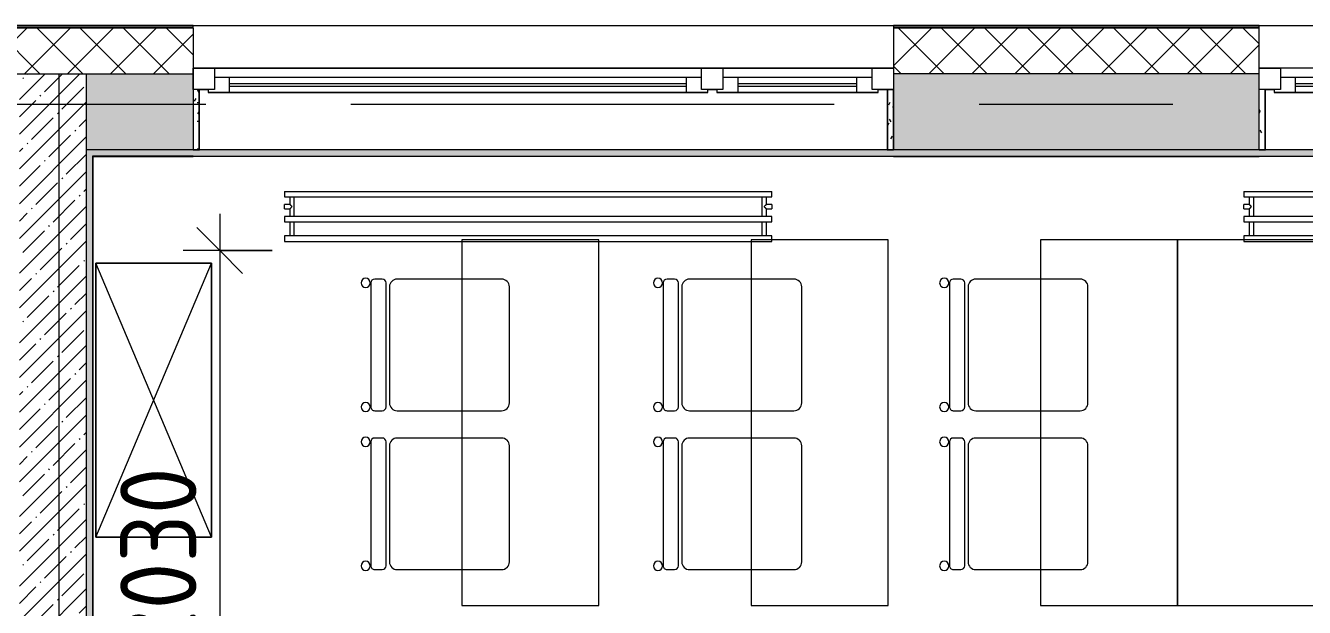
# Model space of a CAD drawing. Header units: millimetres. Extents: x 81382 to 274764, y -8553 to 29000.
# Drawn here: x 100600 to 104799, y 19649 to 21558 of the extents above; entities that cross this region are included whole.
import ezdxf

# ---------------------------------------------------------------- set-up
doc = ezdxf.new("R2010")
doc.units = ezdxf.units.MM
doc.linetypes.add('Осевая', pattern=[3175, 635, -476.25, 1587.5, -476.25])
for name, color, linetype, lineweight in [('A-ANNO-DIMS', 7, 'Continuous', 9), ('A-ANNO-DIMS-100', 7, 'Continuous', 9), ('A-GLAZ', 7, 'Continuous', 9), ('A-GLAZ-1', 7, 'Continuous', 13), ('A-WALL', 7, 'Continuous', 9), ('I-WALL', 7, 'Continuous', 9), ('M-EQPM', 7, 'Continuous', 9), ('Оси', 7, 'Continuous', 9), ('Оси-2', 7, 'Осевая', 9)]:
    doc.layers.add(name, color=color, linetype=linetype, lineweight=lineweight)
for name, color, linetype, lineweight, true_color in [('A-WALL-1', 7, 'Continuous', 9, 0x3c3c3c), ('A-WALL-FNSH-1', 7, 'Continuous', 9, 0x3c3c3c), ('I-FURN-1', 7, 'Continuous', 9, 0xf0f0f0)]:
    doc.layers.add(name, color=color, linetype=linetype, lineweight=lineweight, true_color=true_color)
doc.styles.add('ISOCPEUR', font='isocpeur.ttf', dxfattribs={"width": 0.9, "height": 250})
doc.dimstyles.new('ISO-2_5_0_9К_БОЛЬШОЙ', dxfattribs={"dimscale": 304.8, "dimtxt": 248.995294, "dimasz": 0.492126, "dimexe": 0.393701, "dimexo": 0.984252, "dimgap": 0, "dimtad": 1, "dimdec": 0, "dimrnd": 10, "dimzin": 0, "dimdsep": 46, "dimtxsty": 'ISOCPEUR', "dimblk1": 'OBLIQUE', "dimblk2": 'OBLIQUE', "dimsah": 1, "dimcen": 0.09, "dimdle": 0.393701, "dimazin": 0, "dimtfac": 1, "dimtdec": 4, "dimtix": 1, "dimtmove": 0, "dimatfit": 3, "dimfxl": 1, "dimtvp": 1, "dimtolj": 1, "dimtzin": 0, "dimarcsym": 2})
pattern_1 = [(45, (0, 0), (-57.024626, 57.024626), []), (45, (57.025, 0), (-57.024626, 57.024626), [100.806, -20.161, 3.353, -16.808])]
pattern_2 = [(0, (0, 0), (121.92, 30.48), [10.058, -81.382, 10.058, -81.382, -487.68]), (0, (0, 0), (121.92, 30.48), [-182.88, 10.058, -172.822, 10.058, -81.382, -213.36]), (0, (0, 0), (121.92, 30.48), [-457.2, 10.058, -50.902, 10.058, -142.342]), (120, (45.72, 15.24), (-87.356454, 90.345817), [10.058, -81.382, 10.058, -81.382, -487.68]), (120, (45.72, 15.24), (-87.356454, 90.345817), [-182.88, 10.058, -172.822, 10.058, -81.382, -213.36]), (120, (45.72, 15.24), (-87.356454, 90.345817), [-457.2, 10.058, -50.902, 10.058, -142.342]), (240, (60.96, 76.2), (-34.563546, -120.825817), [10.058, -81.382, 10.058, -81.382, -487.68]), (240, (60.96, 76.2), (-34.563546, -120.825817), [-182.88, 10.058, -172.822, 10.058, -81.382, -213.36]), (240, (60.96, 76.2), (-34.563546, -120.825817), [-457.2, 10.058, -50.902, 10.058, -142.342])]

# ---------------------------------------------------------------- blocks, each defined once
blk = doc.blocks.new('120_Окно_СКБ_1Ст - 120_Окно_СКБ_1Ст 900х2500_h_ с форточкой-V8-План размещения напольных электротехнических лючков и розеток 3 этажа в осях 23-33')
at = {"layer": 'A-GLAZ'}
for p, q in [((450, -57), (-450, -57)), ((-330, -107), (330, -107)), ((330, -117), (-330, -117)), ((-430, -127), (-400, -127)), ((400, -127), (449.8, -127))]:
    blk.add_line(p, q, dxfattribs=at)
at = {"layer": 'A-GLAZ-1'}
for p, q in [((-450, -127), (-450, -57)), ((-450, -57), (-380, -57)), ((-380, -57), (-380, -127)), ((380, -127), (380, -57)), ((380, -57), (450, -57)), ((450, -57), (450, -127)), ((380, -87), (-380, -87)), ((-380, -87), (-380, -127)), ((-330, -137), (-330, -87)), ((330, -137), (330, -87)), ((380, -127), (380, -87)), ((-380, -127), (-450, -127)), ((-380, -127), (-400, -127)), ((-400, -127), (-400, -137)), ((-400, -137), (400, -137)), ((400, -137), (-400, -137)), ((450, -127), (380, -127)), ((400, -127), (380, -127)), ((400, -137), (400, -127))]:
    blk.add_line(p, q, dxfattribs=at)
blk = doc.blocks.new('120_Окно_СКБ_2Ст_Фрамуга сверху - 120_Окно_СКБ_2Ст_2300х2500_h_ ДОО-V9-План размещения напольных электротехнических лючков и розеток 3 этажа в осях 23-33')
at = {"layer": 'A-GLAZ'}
for p, q in [((1150, -57), (-1150, -57)), ((-1080, -57), (1080, -57)), ((-1030, -107), (470, -107)), ((470, -117), (-1030, -117)), ((640, -107), (1030, -107)), ((1030, -117), (640, -117)), ((-1130, -127), (-1100, -127)), ((540, -127), (570, -127)), ((540, -127), (570, -127)), ((1100, -127), (1150, -127))]:
    blk.add_line(p, q, dxfattribs=at)
at = {"layer": 'A-GLAZ-1'}
for p, q in [((-1150, -127), (-1150, -57)), ((-1150, -57), (-1080, -57)), ((-1080, -57), (-1080, -127)), ((520, -127), (520, -57)), ((520, -57), (590, -57)), ((590, -57), (590, -127)), ((1080, -127), (1080, -57)), ((1080, -57), (1150, -57)), ((1150, -57), (1150, -127)), ((520, -87), (-1080, -87)), ((-1080, -87), (-1080, -127)), ((-1030, -137), (-1030, -87)), ((470, -137), (470, -87)), ((520, -127), (520, -87)), ((1080, -87), (590, -87)), ((590, -87), (590, -127)), ((640, -137), (640, -87)), ((1030, -137), (1030, -87)), ((1080, -127), (1080, -87)), ((-1080, -127), (-1150, -127)), ((-1080, -127), (-1100, -127)), ((-1100, -127), (-1100, -137)), ((-1100, -137), (540, -137)), ((540, -137), (-1100, -137)), ((590, -127), (520, -127)), ((540, -127), (520, -127)), ((540, -137), (540, -127)), ((590, -127), (570, -127)), ((570, -127), (570, -137)), ((570, -137), (1100, -137)), ((1100, -137), (570, -137)), ((1150, -127), (1080, -127)), ((1100, -127), (1080, -127)), ((1100, -137), (1100, -127))]:
    blk.add_line(p, q, dxfattribs=at)
blk = doc.blocks.new('Стол базовый прямоугольный - 1_88-26291934-План размещения напольных электротехнических лючков и розеток 3 этажа в осях 23-33')
at = {"layer": 'I-FURN-1'}
for p, q in [((600, 225), (-600, 225)), ((-600, 225), (-600, -225)), ((600, -225), (600, 225)), ((-600, -225), (600, -225))]:
    blk.add_line(p, q, dxfattribs=at)
blk = doc.blocks.new('M_Стул-Breuer - 1_87-V115-План размещения напольных электротехнических лючков и розеток 3 этажа в осях 23-33')
at = {"layer": 'I-FURN-1'}
for p, q in [((-215.9, 215.9), (-215.9, 75)), ((190.5, 241.3), (-190.5, 241.3)), ((215.9, 75), (215.9, 215.9)), ((-215.9, 75), (-215.9, -127)), ((215.9, -127), (215.9, 75)), ((203.2, -163.5), (-203.2, -163.5)), ((-190.5, -152.4), (190.5, -152.4)), ((-215.9, -176.2), (-215.9, -200.8)), ((215.9, -200.8), (215.9, -176.2)), ((-203.2, -213.5), (203.2, -213.5))]:
    blk.add_line(p, q, dxfattribs=at)
for centre, radius, start, end in [((-190.5, 215.9), 25.4, 90, 180), ((190.5, 215.9), 25.4, 0, 90), ((-190.5, -127), 25.4, 180, 270), ((-203.2, -176.2), 12.7, 90, 180), ((190.5, -127), 25.4, 270, 360), ((203.2, -176.2), 12.7, 360, 90), ((-203.2, -200.8), 12.7, 180, 270), ((203.2, -200.8), 12.7, 270, 360), ((-203.5, -230.6), 15.1, 360, 180), ((-203.5, -230.6), 15.1, 180, 360), ((203.7, -230.6), 15.1, 360, 180), ((203.7, -230.6), 15.1, 180, 360)]:
    blk.add_arc(centre, radius, start, end, dxfattribs=at)
blk = doc.blocks.new('M_Стул-Breuer - 1_87-25466819-План размещения напольных электротехнических лючков и розеток 3 этажа в осях 23-33')
at = {"layer": 'I-FURN-1'}
for p, q in [((-215.9, 215.9), (-215.9, 85)), ((190.5, 241.3), (-190.5, 241.3)), ((215.9, 85), (215.9, 215.9)), ((-215.9, 85), (-215.9, -127)), ((215.9, -127), (215.9, 85)), ((203.2, -163.5), (-203.2, -163.5)), ((-190.5, -152.4), (190.5, -152.4)), ((-215.9, -176.2), (-215.9, -200.8)), ((215.9, -200.8), (215.9, -176.2)), ((-203.2, -213.5), (203.2, -213.5))]:
    blk.add_line(p, q, dxfattribs=at)
for centre, radius, start, end in [((-190.5, 215.9), 25.4, 90, 180), ((190.5, 215.9), 25.4, 0, 90), ((-190.5, -127), 25.4, 180, 270), ((-203.2, -176.2), 12.7, 90, 180), ((190.5, -127), 25.4, 270, 360), ((203.2, -176.2), 12.7, 360, 90), ((-203.2, -200.8), 12.7, 180, 270), ((203.2, -200.8), 12.7, 270, 360), ((-203.5, -230.6), 15.1, 360, 180), ((-203.5, -230.6), 15.1, 180, 360), ((203.7, -230.6), 15.1, 360, 180), ((203.7, -230.6), 15.1, 180, 360)]:
    blk.add_arc(centre, radius, start, end, dxfattribs=at)
blk = doc.blocks.new('Стол базовый прямоугольный - 1_2-25479526-План размещения напольных электротехнических лючков и розеток 3 этажа в осях 23-33')
at = {"layer": 'I-FURN-1'}
for p, q in [((600, 300), (-600, 300)), ((-600, 300), (-600, -300)), ((600, -300), (600, 300)), ((-600, -300), (600, -300))]:
    blk.add_line(p, q, dxfattribs=at)
blk = doc.blocks.new('Шкаф параметрический - 1_286-V114-План размещения напольных электротехнических лючков и розеток 3 этажа в осях 23-33')
at = {"layer": 'I-FURN-1'}
for p, q in [((0, 0), (900, 380)), ((0, 380), (900, 0)), ((900, 380), (0, 380)), ((0, 380), (0, 0)), ((0, 0), (0, 380)), ((0, 380), (900, 380)), ((900, 0), (900, 380)), ((900, 380), (900, 0)), ((0, 0), (900, 0)), ((900, 0), (0, 0))]:
    blk.add_line(p, q, dxfattribs=at)
blk = doc.blocks.new('radiator_prado_classic_z_tip_30_po exemplyaru - Classic Z Тип 30-300-31137165-План размещения напольных электротехнических лючков и розеток 3 этажа в осях 23-33')
at = {"layer": 'M-EQPM'}
for p, q in [((0, 228), (0, 222.7)), ((67.8, 228), (0, 228)), ((0, 221.7), (0, 210)), ((0, 210), (1600, 210)), ((17.5, 210), (17.5, 164)), ((32.5, 164), (32.5, 210)), ((567.8, 228), (67.8, 228)), ((1017.8, 228), (567.8, 228)), ((1600, 228), (1017.8, 228)), ((1567.5, 210), (1567.5, 164)), ((1582.5, 164), (1582.5, 210)), ((1600, 210), (1600, 228)), ((1600, 164), (0, 164)), ((0, 164), (0, 146)), ((0, 146), (1600, 146)), ((17.5, 146), (17.5, 121.5)), ((32.5, 82), (32.5, 146)), ((1567.5, 146), (1567.5, 82)), ((1582.5, 121.5), (1582.5, 146)), ((1600, 146), (1600, 164)), ((17.5, 121.5), (0, 121.5)), ((17.5, 121.5), (0, 121.5)), ((0, 121.5), (0, 121.2)), ((0, 106.5), (0, 121.5)), ((0, 121.2), (0, 121.2)), ((0, 106.8), (0, 106.5)), ((0, 106.8), (0, 106.8)), ((0, 106.5), (17.5, 106.5)), ((0, 106.5), (17.5, 106.5)), ((17.5, 106.5), (17.5, 82)), ((1600, 121.5), (1582.5, 121.5)), ((1600, 121.5), (1582.5, 121.5)), ((1582.5, 82), (1582.5, 106.5)), ((1582.5, 106.5), (1600, 106.5)), ((1582.5, 106.5), (1600, 106.5)), ((1600, 121.5), (1600, 106.5)), ((1600, 121.2), (1600, 121.5)), ((1600, 121.5), (1600, 121.2)), ((1600, 121.2), (1600, 121.5)), ((1600, 106.5), (1600, 106.8)), ((1600, 106.8), (1600, 106.5)), ((1600, 106.5), (1600, 106.8)), ((1600, 82), (0, 82)), ((0, 82), (0, 64)), ((1600, 64), (0, 64)), ((1600, 64), (1600, 82))]:
    blk.add_line(p, q, dxfattribs=at)
for points, knots in [([(25, 114), (24.5, 114.5), (23.6, 115.4), (22.4, 116.6), (21.6, 117.4), (21.1, 117.9), (20.8, 118.2), (20.5, 118.5), (20.2, 118.8), (19.8, 119.1), (19.6, 119.4), (19.3, 119.7), (19, 120), (18.7, 120.3), (18.5, 120.5), (18.3, 120.7), (18.1, 120.9), (17.9, 121.1), (17.8, 121.2), (17.7, 121.3), (17.5, 121.5), (17.5, 121.5), (17.5, 121.5)], [0, 0, 0, 0, 0.142857, 0.285714, 0.357143, 0.392857, 0.428571, 0.464286, 0.5, 0.535714, 0.571429, 0.607143, 0.642857, 0.678571, 0.714286, 0.75, 0.785714, 0.821429, 0.857143, 0.892857, 0.928571, 1, 1, 1, 1]), ([(17.5, 106.5), (17.5, 106.5), (17.5, 106.5), (17.7, 106.7), (17.8, 106.8), (17.9, 106.9), (18.1, 107.1), (18.3, 107.3), (18.5, 107.5), (18.7, 107.7), (19, 108), (19.3, 108.3), (19.6, 108.6), (19.8, 108.9), (20.3, 109.3), (20.7, 109.7), (21.1, 110.1), (21.6, 110.6), (22.4, 111.4), (23.6, 112.6), (24.5, 113.5), (25, 114)], [0, 0, 0, 0, 0.071429, 0.107143, 0.142857, 0.178571, 0.214286, 0.25, 0.285714, 0.321429, 0.357143, 0.392857, 0.428571, 0.464286, 0.5, 0.571429, 0.607143, 0.642857, 0.714286, 0.857143, 1, 1, 1, 1]), ([(1575, 114), (1575.5, 114.5), (1576.4, 115.4), (1577.6, 116.6), (1578.4, 117.4), (1578.9, 117.9), (1579.2, 118.2), (1579.5, 118.5), (1579.8, 118.8), (1580.1, 119.2), (1580.4, 119.4), (1580.7, 119.7), (1581, 120), (1581.3, 120.3), (1581.5, 120.5), (1581.7, 120.7), (1581.9, 120.9), (1582.1, 121.1), (1582.2, 121.2), (1582.3, 121.3), (1582.5, 121.5), (1582.5, 121.5), (1582.5, 121.5)], [0, 0, 0, 0, 0.142857, 0.285714, 0.357143, 0.392857, 0.428571, 0.464286, 0.5, 0.535714, 0.571429, 0.607143, 0.642857, 0.678571, 0.714286, 0.75, 0.785714, 0.821429, 0.857143, 0.892857, 0.928571, 1, 1, 1, 1]), ([(1582.5, 106.5), (1582.5, 106.5), (1582.5, 106.5), (1582.3, 106.7), (1582.2, 106.8), (1582.1, 106.9), (1581.9, 107.1), (1581.7, 107.3), (1581.5, 107.5), (1581.3, 107.7), (1581, 108), (1580.7, 108.3), (1580.4, 108.6), (1580.1, 108.8), (1579.7, 109.3), (1579.3, 109.7), (1578.9, 110.1), (1578.4, 110.6), (1577.6, 111.4), (1576.4, 112.6), (1575.5, 113.5), (1575, 114)], [0, 0, 0, 0, 0.071429, 0.107143, 0.142857, 0.178571, 0.214286, 0.25, 0.285714, 0.321429, 0.357143, 0.392857, 0.428571, 0.464286, 0.5, 0.571429, 0.607143, 0.642857, 0.714286, 0.857143, 1, 1, 1, 1])]:
    blk.add_open_spline(points, degree=3, knots=knots, dxfattribs=at)
blk = doc.blocks.new('radiator_prado_classic_z_tip_30_po exemplyaru - Classic Z Тип 30-300-31189091-План размещения напольных электротехнических лючков и розеток 3 этажа в осях 23-33')
at = {"layer": 'M-EQPM'}
for p, q in [((0, 228), (0, 210)), ((418, 228), (0, 228)), ((0, 210), (800, 210)), ((17.5, 210), (17.5, 164)), ((32.5, 164), (32.5, 210)), ((800, 228), (418, 228)), ((767.5, 210), (767.5, 164)), ((782.5, 164), (782.5, 210)), ((800, 222.7), (800, 228)), ((800, 210), (800, 221.7)), ((800, 164), (0, 164)), ((0, 164), (0, 146)), ((0, 146), (800, 146)), ((17.5, 146), (17.5, 121.5)), ((32.5, 82), (32.5, 146)), ((767.5, 146), (767.5, 82)), ((782.5, 121.5), (782.5, 146)), ((800, 146), (800, 164)), ((17.5, 121.5), (0, 121.5)), ((17.5, 121.5), (0, 121.5)), ((0, 121.5), (0, 121.2)), ((0, 106.5), (0, 121.5)), ((0, 121.2), (0, 121.2)), ((0, 106.8), (0, 106.5)), ((0, 106.8), (0, 106.8)), ((0, 106.5), (17.5, 106.5)), ((0, 106.5), (17.5, 106.5)), ((17.5, 106.5), (17.5, 82)), ((800, 121.5), (782.5, 121.5)), ((800, 121.5), (782.5, 121.5)), ((782.5, 82), (782.5, 106.5)), ((782.5, 106.5), (800, 106.5)), ((782.5, 106.5), (800, 106.5)), ((800, 121.5), (800, 106.5)), ((800, 121.2), (800, 121.5)), ((800, 121.5), (800, 121.2)), ((800, 121.2), (800, 121.5)), ((800, 106.5), (800, 106.8)), ((800, 106.8), (800, 106.5)), ((800, 106.5), (800, 106.8)), ((800, 82), (0, 82)), ((0, 82), (0, 64)), ((800, 64), (0, 64)), ((800, 64), (800, 82))]:
    blk.add_line(p, q, dxfattribs=at)
for points, knots in [([(25, 114), (24.5, 114.5), (23.6, 115.4), (22.4, 116.6), (21.6, 117.4), (21.1, 117.9), (20.8, 118.2), (20.5, 118.5), (20.2, 118.8), (19.8, 119.1), (19.6, 119.4), (19.3, 119.7), (19, 120), (18.7, 120.3), (18.5, 120.5), (18.3, 120.7), (18.1, 120.9), (17.9, 121.1), (17.8, 121.2), (17.7, 121.3), (17.5, 121.5), (17.5, 121.5), (17.5, 121.5)], [0, 0, 0, 0, 0.142857, 0.285714, 0.357143, 0.392857, 0.428571, 0.464286, 0.5, 0.535714, 0.571429, 0.607143, 0.642857, 0.678571, 0.714286, 0.75, 0.785714, 0.821429, 0.857143, 0.892857, 0.928571, 1, 1, 1, 1]), ([(17.5, 106.5), (17.5, 106.5), (17.5, 106.5), (17.7, 106.7), (17.8, 106.8), (17.9, 106.9), (18.1, 107.1), (18.3, 107.3), (18.5, 107.5), (18.7, 107.7), (19, 108), (19.3, 108.3), (19.6, 108.6), (19.8, 108.9), (20.3, 109.3), (20.7, 109.7), (21.1, 110.1), (21.6, 110.6), (22.4, 111.4), (23.6, 112.6), (24.5, 113.5), (25, 114)], [0, 0, 0, 0, 0.071429, 0.107143, 0.142857, 0.178571, 0.214286, 0.25, 0.285714, 0.321429, 0.357143, 0.392857, 0.428571, 0.464286, 0.5, 0.571429, 0.607143, 0.642857, 0.714286, 0.857143, 1, 1, 1, 1]), ([(775, 114), (775.5, 114.5), (776.4, 115.4), (777.6, 116.6), (778.4, 117.4), (778.9, 117.9), (779.2, 118.2), (779.5, 118.5), (779.8, 118.8), (780.1, 119.2), (780.4, 119.4), (780.7, 119.7), (781, 120), (781.3, 120.3), (781.5, 120.5), (781.7, 120.7), (781.9, 120.9), (782.1, 121.1), (782.2, 121.2), (782.3, 121.3), (782.5, 121.5), (782.5, 121.5), (782.5, 121.5)], [0, 0, 0, 0, 0.142857, 0.285714, 0.357143, 0.392857, 0.428571, 0.464286, 0.5, 0.535714, 0.571429, 0.607143, 0.642857, 0.678571, 0.714286, 0.75, 0.785714, 0.821429, 0.857143, 0.892857, 0.928571, 1, 1, 1, 1]), ([(782.5, 106.5), (782.5, 106.5), (782.5, 106.5), (782.3, 106.7), (782.2, 106.8), (782.1, 106.9), (781.9, 107.1), (781.7, 107.3), (781.5, 107.5), (781.3, 107.7), (781, 108), (780.7, 108.3), (780.4, 108.6), (780.1, 108.8), (779.7, 109.3), (779.3, 109.7), (778.9, 110.1), (778.4, 110.6), (777.6, 111.4), (776.4, 112.6), (775.5, 113.5), (775, 114)], [0, 0, 0, 0, 0.071429, 0.107143, 0.142857, 0.178571, 0.214286, 0.25, 0.285714, 0.321429, 0.357143, 0.392857, 0.428571, 0.464286, 0.5, 0.571429, 0.607143, 0.642857, 0.714286, 0.857143, 1, 1, 1, 1])]:
    blk.add_open_spline(points, degree=3, knots=knots, dxfattribs=at)
blk = doc.blocks.new('DIMBLOCK21-План размещения напольных электротехнических лючков и розеток 3 этажа в осях 23-33')
at = {"layer": 'A-ANNO-DIMS-100'}
for p, q in [((101237.6, 20940), (101237.6, 18669)), ((101409.5, 20820), (101117.6, 20820)), ((101237.6, 20820), (101409.5, 20820)), ((101276.8, 18789), (101117.6, 18789)), ((101237.6, 18789), (101276.8, 18789))]:
    blk.add_line(p, q, dxfattribs=at)
at = {"layer": 'A-ANNO-DIMS-100', "lineweight": 20}
for p, q in [((101237.6, 20820), (101162.6, 20895)), ((101237.6, 20820), (101312.6, 20745)), ((101237.6, 18789), (101162.6, 18864)), ((101237.6, 18789), (101312.6, 18714))]:
    blk.add_line(p, q, dxfattribs=at)
at = {"layer": 'A-ANNO-DIMS-100', "color": 0, "insert": (100911, 19488.5), "char_height": 250, "width": 758.478, "attachment_point": 1, "rotation": 90, "line_spacing_factor": 1.149209, "style": 'ISOCPEUR'}
blk.add_mtext('2030', dxfattribs=at)
blk = doc.blocks.new('_Oblique')
at = {"color": 0, "linetype": 'ByBlock', "lineweight": -2}
blk.add_line((-0.5, -0.5), (0.5, 0.5), dxfattribs=at)

msp = doc.modelspace()

# ---------------------------------------------------------------- hatches: boundary and pattern name
at = {"layer": 'A-WALL'}
h = msp.add_hatch(dxfattribs=at)
h.set_pattern_fill('FP_1', color=256, style=0, pattern_type=2)
h.set_pattern_definition([(45, (0, 0), (-70.71068, 70.71068), []), (135, (0, 0), (-70.71068, -70.71068), [])])
h.paths.add_polyline_path([(125080, 21400), (125230, 21400), (125230, 21550), (120150.2, 21550), (120150.2, 21400), (124830, 21400)])
h.paths.add_polyline_path([(119250.2, 21400), (119250.2, 21550), (117900.4, 21550), (117900.4, 21400), (118893, 21400)])
h.paths.add_polyline_path([(116349.1, 21400), (117000.4, 21400), (117000.4, 21550), (116130.4, 21550), (116130.4, 21400)])
h.paths.add_polyline_path([(114700.4, 21400), (114700.4, 21550), (113550, 21550), (113550, 21400), (113805.2, 21400)])
h.paths.add_polyline_path([(111250, 21400), (111250, 21550), (109950.4, 21550), (109950.4, 21400), (111050, 21400)])
h.paths.add_polyline_path([(93310, 21400), (93310, 21550), (93290, 21550), (93290, 21400)])
h.paths.add_polyline_path([(109050.4, 21400), (109050.4, 21550), (107750.4, 21550), (107750.4, 21400), (108717.5, 21400)])
h.paths.add_polyline_path([(106850.4, 21400), (106850.4, 21550), (105550.2, 21550), (105550.2, 21400), (106173.6, 21400)])
h.paths.add_polyline_path([(104650.2, 21400), (104650.2, 21550), (103450, 21550), (103450, 21400), (103629.7, 21400)])
h.paths.add_polyline_path([(101150, 21400), (101150, 21550), (96610, 21550), (96610, 21400), (101085.9, 21400)])
at = {"layer": 'I-WALL'}
h = msp.add_hatch(dxfattribs=at)
h.set_pattern_fill('FP_4', color=256, style=0, pattern_type=2)
h.set_pattern_definition(pattern_1)
h.paths.add_polyline_path([(100580, 17530), (100800, 17530), (100800, 21400), (100580, 21400), (100580, 17750)])
h = msp.add_hatch(dxfattribs=at)
h.set_pattern_fill('FP_4', color=256, style=0, pattern_type=2)
h.set_pattern_definition(pattern_1)
h.paths.add_polyline_path([(121040, 21150), (121040, 21400), (120850, 21400), (120850, 21150)])
h.paths.add_polyline_path([(119250.2, 21150), (119250.2, 21400), (117900.4, 21400), (117900.4, 21150), (119210.9, 21150)])
h.paths.add_polyline_path([(116985.1, 21150), (117000.4, 21150), (117000.4, 21400), (116130.4, 21400), (116130.4, 21150), (116349.1, 21150)])
h.paths.add_polyline_path([(114441.2, 21150), (114700.4, 21150), (114700.4, 21400), (113550, 21400), (113550, 21150), (113805.2, 21150)])
h.paths.add_polyline_path([(111070, 21150), (111250, 21150), (111250, 21400), (111050, 21400), (111050, 21150)])
h.paths.add_polyline_path([(110330, 21150), (110350, 21150), (110350, 21400), (109950.4, 21400), (109950.4, 21150), (109989.4, 21150)])
h.paths.add_polyline_path([(109035.5, 21150), (109050.4, 21150), (109050.4, 21400), (107750.4, 21400), (107750.4, 21150), (108717.5, 21150)])
h.paths.add_polyline_path([(106050, 21150), (106850.4, 21150), (106850.4, 21400), (106050, 21400), (106050, 21288.9)])
h.paths.add_polyline_path([(104583.7, 21150), (104650.2, 21150), (104650.2, 21400), (103450, 21400), (103450, 21150), (104265.7, 21150)])
h.paths.add_polyline_path([(101085.9, 21150), (101150, 21150), (101150, 21400), (100800, 21400), (100800, 21150), (100820, 21150)])
h = msp.add_hatch(dxfattribs=at)
h.set_pattern_fill('FP_35', color=256, style=0, pattern_type=2)
h.set_pattern_definition(pattern_2)
h.paths.add_polyline_path([(101170, 21150), (101170, 21348), (101150, 21348), (101150, 21150)])
h = msp.add_hatch(dxfattribs=at)
h.set_pattern_fill('FP_35', color=256, style=0, pattern_type=2)
h.set_pattern_definition(pattern_2)
h.paths.add_polyline_path([(103450, 21150), (103450, 21347.8), (103430, 21347.8), (103430, 21150)])
h = msp.add_hatch(dxfattribs=at)
h.set_pattern_fill('FP_35', color=256, style=0, pattern_type=2)
h.set_pattern_definition(pattern_2)
h.paths.add_polyline_path([(104670.2, 21150), (104670.2, 21348), (104650.2, 21348), (104650.2, 21150)])
h = msp.add_hatch(dxfattribs=at)
h.set_pattern_fill('FP_35', color=256, style=0, pattern_type=2)
h.set_pattern_definition(pattern_2)
h.paths.add_polyline_path([(100800, 13900), (100820, 13900), (100820, 21150), (100800, 21150), (100800, 15232.5)])
h = msp.add_hatch(dxfattribs=at)
h.set_pattern_fill('FP_35', color=256, style=0, pattern_type=2)
h.set_pattern_definition(pattern_2)
h.paths.add_polyline_path([(105529, 21130), (105530, 21130), (105530, 21150), (100820, 21150), (100820, 21130), (105219.7, 21130)])

# ---------------------------------------------------------------- linework, layer by layer
at = {"layer": 'A-WALL'}
for p, q in [((101150, 21553), (96610, 21553)), ((101150, 21550), (96610, 21550)), ((101150, 21558), (103450, 21558)), ((104650.2, 21553), (103450, 21553)), ((104650.2, 21550), (103450, 21550)), ((104650.2, 21558), (105550.2, 21558)), ((96610, 21400), (101150, 21400)), ((104650.2, 21400), (103450, 21400)), ((101150, 21150), (100800, 21150)), ((100820, 21130), (100820, 13920))]:
    msp.add_line(p, q, dxfattribs=at)
at = {"layer": 'A-WALL-1'}
for p, q in [((101150, 21550), (101150, 21150)), ((103450, 21550), (103450, 21150)), ((104650.2, 21150), (104650.2, 21550)), ((100800, 13900), (100800, 21400)), ((101170, 21348), (101150, 21348)), ((101170, 21150), (101170, 21348)), ((103450, 21347.8), (103430, 21347.8)), ((103430, 21347.8), (103430, 21150)), ((103450, 21150), (103450, 21347.8)), ((104670.2, 21348), (104650.2, 21348)), ((104670.2, 21150), (104670.2, 21348)), ((105550, 21150), (101150, 21150)), ((101150, 21150), (101170, 21150)), ((101150, 21130), (105529, 21130)), ((103430, 21150), (103450, 21150)), ((104650.2, 21150), (104670.2, 21150))]:
    msp.add_line(p, q, dxfattribs=at)
at = {"layer": 'A-WALL-FNSH-1'}
for p, q in [((101150, 21558), (96610, 21558)), ((101150, 21550), (101150, 21558)), ((104650.2, 21558), (103450, 21558)), ((103450, 21558), (103450, 21550)), ((104650.2, 21550), (104650.2, 21558)), ((101171, 21348), (101170, 21348)), ((101171, 21150), (101171, 21348)), ((103430, 21347.8), (103429, 21347.8)), ((103429, 21347.8), (103429, 21150)), ((104671.2, 21348), (104670.2, 21348)), ((104671.2, 21150), (104671.2, 21348)), ((101150, 21130), (100820, 21130)), ((100821, 21129), (101150, 21129)), ((100821, 21129), (100821, 13920)), ((101150, 21129), (101150, 21130)), ((101170, 21150), (101171, 21150)), ((103429, 21150), (103430, 21150)), ((103450, 21130), (103450, 21129)), ((103450, 21129), (104650.2, 21129)), ((104650.2, 21129), (104650.2, 21130)), ((104670.2, 21150), (104671.2, 21150))]:
    msp.add_line(p, q, dxfattribs=at)
at = {"layer": 'I-WALL'}
for p, q in [((103450, 21129), (101150, 21129)), ((105529, 21129), (104650.2, 21129))]:
    msp.add_line(p, q, dxfattribs=at)
at = {"layer": 'Оси'}
msp.add_line((100710, 18900), (100710, 21400), dxfattribs=at)
at = {"layer": 'Оси-2'}
msp.add_line((84681.8, 21300), (122580, 21300), dxfattribs=at)

# ---------------------------------------------------------------- block references
at = {"layer": 'A-GLAZ'}
for name, p in [('120_Окно_СКБ_2Ст_Фрамуга сверху - 120_Окно_СКБ_2Ст_2300х2500_h_ ДОО-V9-План размещения напольных электротехнических лючков и розеток 3 этажа в осях 23-33', (102300, 21475)), ('120_Окно_СКБ_1Ст - 120_Окно_СКБ_1Ст 900х2500_h_ с форточкой-V8-План размещения напольных электротехнических лючков и розеток 3 этажа в осях 23-33', (105100.2, 21475))]:
    msp.add_blockref(name, p, dxfattribs=at)
at = {"layer": 'I-FURN-1'}
for name, p, rotation in [('Стол базовый прямоугольный - 1_88-26291934-План размещения напольных электротехнических лючков и розеток 3 этажа в осях 23-33', (102257.2, 20255.3), 270.0000000000004), ('Стол базовый прямоугольный - 1_88-26291934-План размещения напольных электротехнических лючков и розеток 3 этажа в осях 23-33', (103207.2, 20255.3), 270.0000000000004), ('Стол базовый прямоугольный - 1_88-26291934-План размещения напольных электротехнических лючков и розеток 3 этажа в осях 23-33', (104157.2, 20255.3), 270.0000000000004), ('Стол базовый прямоугольный - 1_2-25479526-План размещения напольных электротехнических лючков и розеток 3 этажа в осях 23-33', (104682.2, 20255.3), 269.9999999999994), ('Шкаф параметрический - 1_286-V114-План размещения напольных электротехнических лючков и розеток 3 этажа в осях 23-33', (101210.3, 19879), 89.99999999999719), ('M_Стул-Breuer - 1_87-25466819-План размещения напольных электротехнических лючков и розеток 3 этажа в осях 23-33', (101947.2, 20510.3), 270.0000000000004), ('M_Стул-Breuer - 1_87-V115-План размещения напольных электротехнических лючков и розеток 3 этажа в осях 23-33', (102907.2, 20510.3), 270.0000000000004), ('M_Стул-Breuer - 1_87-25466819-План размещения напольных электротехнических лючков и розеток 3 этажа в осях 23-33', (103847.2, 20510.3), 270.0000000000004), ('M_Стул-Breuer - 1_87-25466819-План размещения напольных электротехнических лючков и розеток 3 этажа в осях 23-33', (101947.2, 19988.9), 270.0000000000004), ('M_Стул-Breuer - 1_87-V115-План размещения напольных электротехнических лючков и розеток 3 этажа в осях 23-33', (102907.2, 19988.9), 270.0000000000004), ('M_Стул-Breuer - 1_87-25466819-План размещения напольных электротехнических лючков и розеток 3 этажа в осях 23-33', (103847.2, 19988.9), 270.0000000000004)]:
    msp.add_blockref(name, p, dxfattribs=dict(at, rotation=rotation))
at = {"layer": 'M-EQPM', "rotation": 180}
for name, p in [('radiator_prado_classic_z_tip_30_po exemplyaru - Classic Z Тип 30-300-31137165-План размещения напольных электротехнических лючков и розеток 3 этажа в осях 23-33', (103050, 21078)), ('radiator_prado_classic_z_tip_30_po exemplyaru - Classic Z Тип 30-300-31189091-План размещения напольных электротехнических лючков и розеток 3 этажа в осях 23-33', (105400.2, 21078))]:
    msp.add_blockref(name, p, dxfattribs=at)

# ---------------------------------------------------------------- dimensions: what is measured, and where the dimension line sits
at = {"layer": 'A-ANNO-DIMS'}
dim = msp.add_linear_dim(base=(101237.6, 18789), p1=(101109.5, 20820), p2=(100976.8, 18789), angle=90, dimstyle='ISO-2_5_0_9К_БОЛЬШОЙ', override={"dimpost": '<>', "dimfxl": 2035.319758}, dxfattribs=at)
dim.commit()
dim.dimension.update_dxf_attribs({"geometry": 'DIMBLOCK21-План размещения напольных электротехнических лючков и розеток 3 этажа в осях 23-33', "text_midpoint": (101112.6, 19804.5)})

doc.saveas('drawing.dxf')
